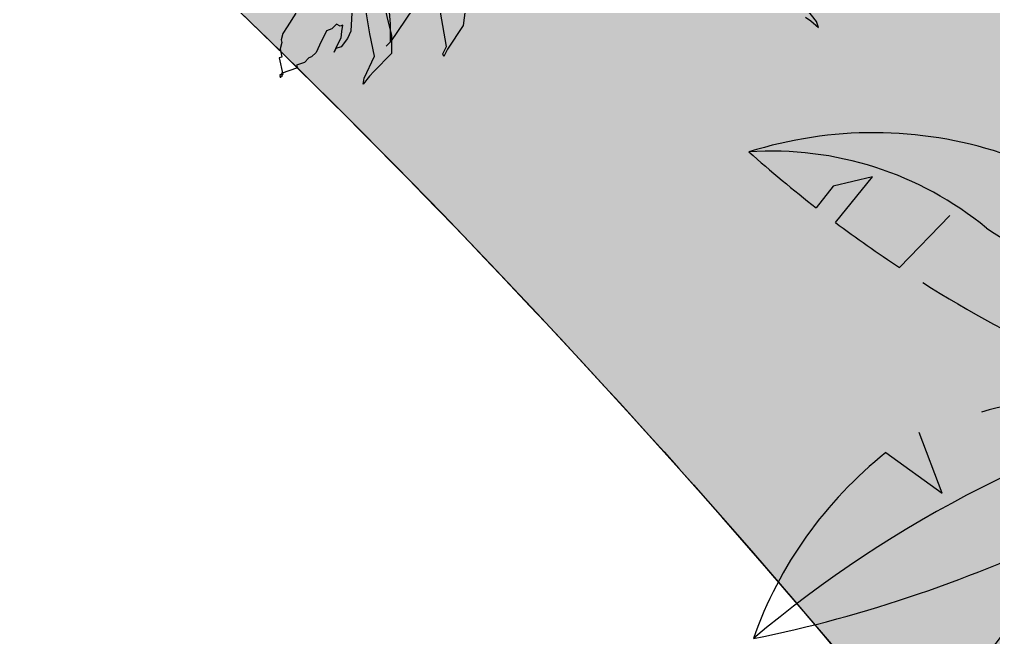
# Model space of a CAD drawing. Header units: inches. Extents: x 484217 to 497210, y -26946 to -21493.
# Drawn here: x 486365.74 to 486413.59, y -23140.98 to -23110.63 of the extents above; entities that cross this region are included whole.
import ezdxf

# ---------------------------------------------------------------- set-up
doc = ezdxf.new("R2010")
doc.units = ezdxf.units.IN
doc.header["$LTSCALE"] = 20
doc.header["$MEASUREMENT"] = 0
doc.layers.add('ARBOLES', color=7, linetype='Continuous')
doc.layers.add('Grass', color=90, linetype='Continuous')

# ---------------------------------------------------------------- blocks, each defined once
blk = doc.blocks.new('ARB-P17')
at = {"layer": 'ARBOLES'}
for p, q in [((-0.17356758280539, -1.077539998037281), (-0.2044864319047974, -1.313809668279845)), ((-0.4757272800397914, -1.153867485187959), (-0.4286114656901815, -1.344345315236779)), ((-0.5505308003095593, -1.236137472119282), (-0.5550294547312262, -1.331682857828355)), ((-0.496012647345367, -1.339464181717091), (-0.5140901098478707, -1.232930646230074)), ((-0.4318425574336402, -1.307867317190613), (-0.4383047409205573, -1.234911321098394)), ((-0.3318862696034159, -1.216896549071663), (-0.4311880648905059, -1.364034394893906)), ((0.8971096713999883, -1.300991385178094), (0.8505800913948178, -1.241756265753367)), ((-0.7271485006993146, -1.275584707233151), (-0.7543279334939257, -1.317809880520514)), ((-0.257041191364749, -1.378984220892647), (-0.2751186538672812, -1.27245068540563)), ((0.8629276770155059, -1.287960451546525), (0.8794916305522804, -1.298885758668206)), ((0.8794916305522804, -1.298885758668206), (0.9038104985302198, -1.319683715881439)), ((0.9038104985302198, -1.319683715881439), (0.8971096713999883, -1.300991385178094)), ((-0.7543279334939257, -1.317809880520514), (-0.7679175635627757, -1.338922493942647)), ((-0.6308148750945293, -1.329702034268394), (-0.6527364153505459, -1.374880933092783)), ((-0.6140463976781234, -1.323901414349024), (-0.6308148750945293, -1.329702034268394)), ((-0.6001817400156142, -1.309706409580826), (-0.6140463976781234, -1.323901414349024)), ((-0.5888936815534294, -1.315200484469841), (-0.6001817400156142, -1.309706409580826)), ((-0.5805094428453117, -1.312300174510113), (-0.5888936815534294, -1.315200484469841)), ((-0.5856625898099708, -1.351678482516007), (-0.5830860420456077, -1.33198925416724)), ((-0.5830860420456077, -1.33198925416724), (-0.5805094428453117, -1.312300174510113)), ((-0.5550294547312262, -1.331682857828355), (-0.5659902926396683, -1.354272247445209)), ((-0.4311880648905059, -1.364034394893906), (-0.4318425574336402, -1.307867317190613)), ((-0.2044865160298457, -1.313809697380691), (-0.2541373716108524, -1.387378605741389)), ((-0.2044864319047974, -1.313809668279845), (-0.2044865160298457, -1.313809697380691)), ((-0.7709428306525865, -1.366817183929925), (-0.7758527948424216, -1.386042665565526)), ((-0.7679175635627757, -1.338922493942647), (-0.7728276814974038, -1.358148009005419)), ((-0.7728276814974038, -1.358148009005419), (-0.7709428306525865, -1.366817183929925)), ((-0.5966234277185833, -1.374267872132776), (-0.5856625898099708, -1.351678482516007)), ((-0.5659902926396683, -1.354272247445209), (-0.5853353178204088, -1.379762095713431)), ((-0.4811661410251133, -1.409519838748736), (-0.496012647345367, -1.339464181717091)), ((-0.4311880648905059, -1.364034394893906), (-0.4450526711170255, -1.378229548353659)), ((-0.4450526711170255, -1.378229548353659), (-0.4311880648905059, -1.364034394893906)), ((-0.4286114656901815, -1.344345315236779), (-0.4279569731470474, -1.400512392939987)), ((-0.7758527948424216, -1.386042665565526), (-0.770198242308595, -1.412050190339102)), ((-0.6636972532591585, -1.397470322709637), (-0.677561859485678, -1.411665476169389)), ((-0.6527364153505459, -1.374880933092783), (-0.6636972532591585, -1.397470322709637)), ((-0.6021037952368147, -1.385562715632773), (-0.6075842141912062, -1.396857410441271)), ((-0.6075842141912062, -1.396857410441271), (-0.6021037952368147, -1.385562715632773)), ((-0.6021037952368147, -1.385562715632773), (-0.5966234277185833, -1.374267872132776)), ((-0.5853353178204088, -1.379762095713431), (-0.6021037952368147, -1.385562715632773)), ((-0.2680020292733616, -1.401573610509502), (-0.257041191364749, -1.378984220892647)), ((-0.2541373716108524, -1.387378605741389), (-0.2650982095194649, -1.409967995358244)), ((-0.770198242308595, -1.412050190339102), (-0.77887790818761, -1.413937322125662)), ((-0.77887790818761, -1.413937322125662), (-0.7675688031197865, -1.465952371672813)), ((-0.6859460981937957, -1.414565786129117), (-0.6998107558563049, -1.428760790897201)), ((-0.677561859485678, -1.411665476169389), (-0.6859460981937957, -1.414565786129117)), ((-0.5140486033147624, -1.477288156290825), (-0.4811661410251133, -1.409519838748736)), ((-0.4279569731470474, -1.400512392939987), (-0.4834154682358757, -1.457292531603287)), ((-0.2650982095194649, -1.409967995358244), (-0.2680020292733616, -1.401573610509502)), ((-0.7220596522269318, -1.445856105625126), (-0.7723650844761494, -1.463257965383406)), ((-0.6998107558563049, -1.428760790897201), (-0.7249634719808284, -1.437461720776383)), ((-0.7249634719808284, -1.437461720776383), (-0.7220596522269318, -1.445856105625126)), ((-0.4834154682358757, -1.457292531603287), (-0.4972801258983566, -1.47148753637137)), ((-0.7694612647222527, -1.471652350232063), (-0.7778454193052937, -1.474552631090916)), ((-0.7675688031197865, -1.465952371672813), (-0.7762484689988013, -1.467839503459373)), ((-0.7762484689988013, -1.467839503459373), (-0.7743636370663012, -1.476508591399863)), ((-0.7723650844761494, -1.463257965383406), (-0.7694612647222527, -1.471652350232063)), ((-0.4972801258983566, -1.47148753637137), (-0.5166251510791255, -1.496977384639592)), ((-0.5166251510791255, -1.496977384639592), (-0.5140486033147624, -1.477288156290825))]:
    blk.add_line(p, q, dxfattribs=at)
blk = doc.blocks.new('ARB-P18')
at = {"layer": 'ARBOLES'}
for p, q in [((-1.14511173855999, 0.7131622344533923), (-1.268146467084279, 0.684250826181227)), ((-1.261335396548304, 0.570844280015109), (-1.14511173855999, 0.7131622344533923)), ((-1.268146467084279, 0.684250826181227), (-1.320935921663136, 0.616263093489124)), ((-0.90459520614084, 0.5924820694784785), (-1.061066742066316, 0.4301068312817335)), ((-0.9282683973777353, -0.2731836187075771), (-1.000191895733536, -0.08410543058158737)), ((-1.103596143276604, -0.1467230959723906), (-0.9282683973777353, -0.2731836187075771))]:
    blk.add_line(p, q, dxfattribs=at)
for centre, radius, start, end in [((-1.142994975741288, -0.4370864912357604), 1.287695432250722, 71.95489726185477, 107.5364689689958), ((-1.459774008883585, -0.2624759867832438), 1.055644946230034, 50.6244517153981, 93.86845109834233), ((1.218753221002089, 3.887138080361098), 4.141092141104364, 228.3931969492149, 232.1722485542307), ((1.218753221002089, 3.887138080361098), 4.141092141104364, 233.2090415905122, 236.5962130518087), ((12.86576906813374, 21.22323546657), 24.77333686481323, 236.5484666542707, 238.7064076833964), ((1.218753221002089, 3.887138080361098), 4.141092141104364, 237.7954958953658, 244.851021928278), ((0.8283950377274322, -3.498944852885899), 3.631236467231171, 103.2139676531759, 130.2355914565593), ((-4.111068575954477, 2.029898420852533), 4.573493661364584, 312.0381655366227, 334.3405025036141), ((-0.2291194341244988, -2.111161779170828), 2.168757750742961, 84.02834830493491, 105.4223528806615), ((-0.3027171479264155, -1.155064487092631), 1.287695432250722, 128.4584934335059, 160.5780736957575), ((-2.338119682525615, 3.332017996276704), 4.141092141103352, 281.4348016759734, 296.2234533230175), ((0.09133908299111226, -1.388743682972972), 1.070807932817074, 141.322076350564, 164.3174119443817)]:
    blk.add_arc(centre, radius, start, end, dxfattribs=at)

msp = doc.modelspace()

# ---------------------------------------------------------------- hatches: boundary and pattern name
at = {"layer": 'Grass'}
h = msp.add_hatch(dxfattribs=at)
h.set_pattern_fill('AR-SAND', color=256, scale=1.5)
h.set_pattern_definition([(37.49999999999999, (-244834.0948110266, 13368.67617074096), (-0.09449003716441223, 2.890235653519738), [0, -2.28, 0, -2.55, 0, -2.4375]), (7.499999999999999, (-244834.0948110266, 13368.67617074096), (2.654665057901591, 4.233219097844611), [0, -1.23, 0, -2.055, 0, -0.7874999999999999]), (327.5, (-244835.9398110266, 13368.67617074096), (4.671212792627243, 0.008488580305447413), [0, -0.75, 0, -2.7, 0, -3.525]), (317.5, (-244835.9398110266, 13368.67617074096), (4.50918990685844, 1.316513347401374), [0, -0.375, 0, -1.77, 0, -2.025])])
edge = h.paths.add_edge_path()
edge.add_arc((486082.7102517646, -23414.35932353996), 464.8885633487714, 129.5789181852779, 151.4911101854538, ccw=False)
edge.add_line((485786.5109486547, -23056.04751914371), (485813.2708470721, -23088.41892375778))
edge.add_arc((486082.7102517638, -23414.35932353914), 422.8885633476546, 129.5789181852575, 148.3520474246445)
edge.add_line((485722.7102517656, -23192.47030395595), (485674.1926494294, -23192.47028614787))
edge = h.paths.add_edge_path()
edge.add_arc((486082.7105147977, -23414.35932353966), 464.8885633485761, 28.50888981451696, 50.42108181469284)
edge.add_line((486378.9098179077, -23056.04751914371), (486352.1499194903, -23088.41892375778))
edge.add_arc((486082.7105147985, -23414.35932353879), 422.8885633474225, 31.64795257531938, 50.421081814706326, ccw=False)
edge.add_line((486442.7105147966, -23192.47030395595), (486491.2281171329, -23192.47028614787))

# ---------------------------------------------------------------- linework, layer by layer
at = {"elevation": 6.930000000000007}
msp.add_lwpolyline([(486491.2281171329, -23192.47028614787, 0.09590237550287603), (486378.9098179077, -23056.04751914371), (486352.1499194903, -23088.41892375778, -0.08209692858393211), (486442.7105147966, -23192.47030395595)], format="xyb", close=True, dxfattribs=at)
for radius, start, end in [(464.8885633500545, 28.50884775451103, 123.6525355644666), (422.8885633500545, 31.64795257536514, 148.3520474246349)]:
    msp.add_arc((486082.7102517656, -23414.35932354065, 6.930000000000007), radius, start, end)

# ---------------------------------------------------------------- block references
at = {"layer": 'ARBOLES', "color": 7, "xscale": 15.75, "yscale": 15.75, "zscale": 15.75}
for name, p in [('ARB-P17', (486390.7647965644, -23090.23243202551, 14.20650000000001)), ('ARB-P18', (486425.6901899068, -23129.58427654647, 14.20650000000001))]:
    msp.add_blockref(name, p, dxfattribs=at)

doc.saveas('drawing.dxf')
